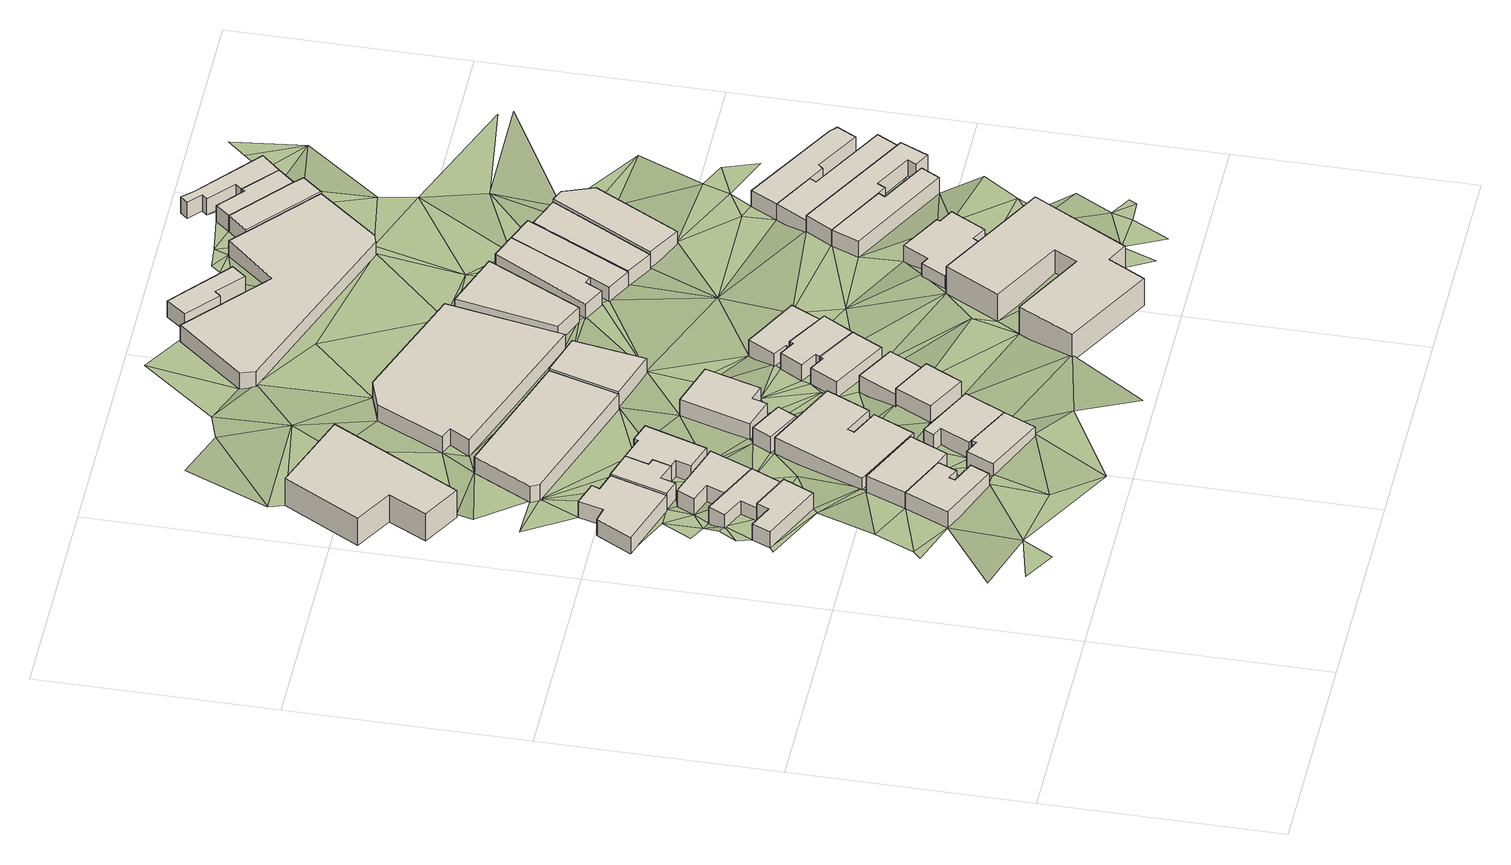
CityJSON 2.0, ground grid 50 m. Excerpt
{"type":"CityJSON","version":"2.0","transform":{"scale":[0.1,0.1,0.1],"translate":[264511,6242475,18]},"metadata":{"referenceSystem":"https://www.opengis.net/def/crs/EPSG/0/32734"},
"CityObjects":{
"building1":{"type":"Building","attributes":{"address":"14 Hilyard Street Woodstock Cape Town","building":"house","building:levels":1,"building_height":4.1,"plus_code":"4FRW3F93+F2G","ground_height":22.06,"roof_height":26.16},"geometry":[{"type":"Solid","lod":"1","boundaries":[[[[0,1,2,3]],[[1,4,5,2]],[[4,6,7,5]],[[6,8,9,7]],[[8,10,11,9]],[[10,0,3,11]],[[3,2,5,7,9,11]],[[10,8,6,4,1,0]]]]}]},
"building2":{"type":"Building","attributes":{"address":"19 Hilyard Street Woodstock Cape Town","building":"house","building:levels":1,"building_height":4.1,"plus_code":"4FRW3F93+93F","ground_height":23.76,"roof_height":27.86},"geometry":[{"type":"Solid","lod":"1","boundaries":[[[[12,13,14,15]],[[13,16,17,14]],[[16,18,19,17]],[[18,20,21,19]],[[20,22,23,21]],[[22,24,25,23]],[[24,26,27,25]],[[26,12,15,27]],[[15,14,17,19,21,23,25,27]],[[26,24,22,20,18,16,13,12]]]]}]},
"building3":{"type":"Building","attributes":{"address":"4 Hilyard Street Woodstock Cape Town","building":"house","building:levels":1,"building_height":4.1,"plus_code":"4FRW3F93+H2R","ground_height":20.46,"roof_height":24.56},"geometry":[{"type":"Solid","lod":"1","boundaries":[[[[28,29,30,31]],[[29,32,33,30]],[[32,34,35,33]],[[34,36,37,35]],[[36,38,39,37]],[[38,40,41,39]],[[40,42,43,41]],[[42,28,31,43]],[[31,30,33,35,37,39,41,43]],[[42,40,38,36,34,32,29,28]]]]}]},
"building4":{"type":"Building","attributes":{"address":"12 Hilyard Street Woodstock Cape Town","building":"house","building:levels":1,"building_height":4.1,"plus_code":"4FRW3F93+G25","ground_height":20.99,"roof_height":25.09},"geometry":[{"type":"Solid","lod":"1","boundaries":[[[[44,45,46,47]],[[45,48,49,46]],[[48,50,51,49]],[[50,52,53,51]],[[52,54,55,53]],[[54,56,57,55]],[[56,44,47,57]],[[47,46,49,51,53,55,57]],[[56,54,52,50,48,45,44]]]]}]},
"building5":{"type":"Building","attributes":{"address":"17 Hilyard Street Woodstock Cape Town","building":"house","building:levels":1,"building_height":4.1,"plus_code":"4FRW3F93+C34","ground_height":23.76,"roof_height":27.86},"geometry":[{"type":"Solid","lod":"1","boundaries":[[[[12,26,27,15]],[[26,58,59,27]],[[58,60,61,59]],[[60,62,63,61]],[[62,12,15,63]],[[15,27,59,61,63]],[[62,60,58,26,12]]]]}]},
"building6":{"type":"Building","attributes":{"address":"10 Hilyard Street Woodstock Cape Town","building":"house","building:levels":1,"building_height":4.1,"plus_code":"4FRW3F93+G3M","ground_height":20.89,"roof_height":24.99},"geometry":[{"type":"Solid","lod":"1","boundaries":[[[[64,65,66,67]],[[65,68,69,66]],[[68,70,71,69]],[[70,72,73,71]],[[72,74,75,73]],[[74,64,67,75]],[[67,66,69,71,73,75]],[[74,72,70,68,65,64]]]]}]},
"building7":{"type":"Building","attributes":{"address":"6 Hilyard Street Woodstock Cape Town","building":"house","building:levels":1,"building_height":4.1,"plus_code":"4FRW3F93+H3R","ground_height":20.89,"roof_height":24.99},"geometry":[{"type":"Solid","lod":"1","boundaries":[[[[76,77,78,79]],[[77,80,81,78]],[[80,82,83,81]],[[82,84,85,83]],[[84,86,87,85]],[[86,88,89,87]],[[88,90,91,89]],[[90,76,79,91]],[[79,78,81,83,85,87,89,91]],[[90,88,86,84,82,80,77,76]]]]}]},
"building8":{"type":"Building","attributes":{"address":"Roodebloem Road Woodstock Cape Town","building":"house","building:levels":1,"building_height":4.1,"plus_code":"4FRW3F93+84Q","ground_height":23.76,"roof_height":27.86},"geometry":[{"type":"Solid","lod":"1","boundaries":[[[[92,93,94,95]],[[93,96,97,94]],[[96,98,99,97]],[[98,100,101,99]],[[100,102,103,101]],[[102,92,95,103]],[[95,94,97,99,101,103]],[[102,100,98,96,93,92]]]]}]},
"building9":{"type":"Building","attributes":{"address":"230 Victoria Road Woodstock 7915 Cape Town","building":"retail","building:levels":2,"building_height":6.9,"plus_code":"4FRW3F93+Q26","ground_height":18.98,"roof_height":25.88},"geometry":[{"type":"Solid","lod":"1","boundaries":[[[[104,105,106,107]],[[105,108,109,106]],[[108,110,111,109]],[[110,112,113,111]],[[112,114,115,113]],[[114,104,107,115]],[[107,106,109,111,113,115]],[[114,112,110,108,105,104]]]]}]},
"building10":{"type":"Building","attributes":{"address":"15 Hilyard Street Woodstock Cape Town","building":"house","building:levels":1,"building_height":4.1,"plus_code":"4FRW3F93+F48","ground_height":22.06,"roof_height":26.16},"geometry":[{"type":"Solid","lod":"1","boundaries":[[[[116,117,118,119]],[[117,120,121,118]],[[120,122,123,121]],[[122,124,125,123]],[[124,126,127,125]],[[126,128,129,127]],[[128,130,131,129]],[[130,116,119,131]],[[119,118,121,123,125,127,129,131]],[[130,128,126,124,122,120,117,116]]]]}]},
"building11":{"type":"Building","attributes":{"address":"Roodebloem Road Woodstock Cape Town","building":"house","building:levels":1,"building_height":4.1,"plus_code":"4FRW3F93+956","ground_height":23.76,"roof_height":27.86},"geometry":[{"type":"Solid","lod":"1","boundaries":[[[[92,132,133,95]],[[132,134,135,133]],[[134,136,137,135]],[[136,138,139,137]],[[138,140,141,139]],[[140,93,94,141]],[[93,92,95,94]],[[95,133,135,137,139,141,94]],[[93,140,138,136,134,132,92]]]]}]},
"building12":{"type":"Building","attributes":{"address":"8 Hilyard Street Woodstock Cape Town","building":"house","building:levels":1,"building_height":4.1,"plus_code":"4FRW3F93+H3H","ground_height":20.89,"roof_height":24.99},"geometry":[{"type":"Solid","lod":"1","boundaries":[[[[76,90,91,79]],[[90,88,89,91]],[[88,86,87,89]],[[86,142,143,87]],[[142,144,145,143]],[[144,146,147,145]],[[146,148,149,147]],[[148,150,151,149]],[[150,152,153,151]],[[152,76,79,153]],[[79,91,89,87,143,145,147,149,151,153]],[[152,150,148,146,144,142,86,88,90,76]]]]}]},
"building13":{"type":"Building","attributes":{"building":"garage","building:levels":1,"building_height":4.1,"plus_code":"4FRW3F93+G44","ground_height":22.06,"roof_height":26.16},"geometry":[{"type":"Solid","lod":"1","boundaries":[[[[154,155,156,157]],[[155,158,159,156]],[[158,160,161,159]],[[160,154,157,161]],[[157,156,159,161]],[[160,158,155,154]]]]}]},
"building14":{"type":"Building","attributes":{"address":"1-5 Hilyard Street Woodstock 7915 Cape Town","building":"yes","building:levels":1,"building_height":4.1,"plus_code":"4FRW3F93+M46","ground_height":20.23,"roof_height":24.33},"geometry":[{"type":"Solid","lod":"1","boundaries":[[[[162,163,164,165]],[[163,166,167,164]],[[166,168,169,167]],[[168,170,171,169]],[[170,162,165,171]],[[165,164,167,169,171]],[[170,168,166,163,162]]]]}]},
"building15":{"type":"Building","attributes":{"address":"14 Roodebloem Road Woodstock Cape Town","building":"house","building:levels":1,"building_height":4.1,"plus_code":"4FRW3F93+C55","ground_height":24.52,"roof_height":28.62},"geometry":[{"type":"Solid","lod":"1","boundaries":[[[[172,173,174,175]],[[173,176,177,174]],[[176,178,179,177]],[[178,172,175,179]],[[175,174,177,179]],[[178,176,173,172]]]]}]},
"building16":{"type":"Building","attributes":{"address":"9 Hilyard Street Woodstock Cape Town","building":"house","building:levels":1,"building_height":4.1,"plus_code":"4FRW3F93+G5R","ground_height":21.46,"roof_height":25.56},"geometry":[{"type":"Solid","lod":"1","boundaries":[[[[180,181,182,183]],[[181,184,185,182]],[[184,186,187,185]],[[186,188,189,187]],[[188,190,191,189]],[[190,180,183,191]],[[183,182,185,187,189,191]],[[190,188,186,184,181,180]]]]}]},
"building17":{"type":"Building","attributes":{"address":"12 Roodebloem Road Woodstock Cape Town","building":"house","building:levels":1,"building_height":4.1,"plus_code":"4FRW3F93+C6C","ground_height":22.91,"roof_height":27.01},"geometry":[{"type":"Solid","lod":"1","boundaries":[[[[192,193,194,195]],[[193,196,197,194]],[[196,198,199,197]],[[198,192,195,199]],[[195,194,197,199]],[[198,196,193,192]]]]}]},
"building18":{"type":"Building","attributes":{"address":"Roodebloem Road Woodstock Cape Town","building":"house","building:levels":1,"building_height":4.1,"plus_code":"4FRW3F93+F64","ground_height":22.91,"roof_height":27.01},"geometry":[{"type":"Solid","lod":"1","boundaries":[[[[200,201,202,203]],[[201,204,205,202]],[[204,206,207,205]],[[206,208,209,207]],[[208,210,211,209]],[[210,200,203,211]],[[203,202,205,207,209,211]],[[210,208,206,204,201,200]]]]}]},
"building19":{"type":"Building","attributes":{"building":"yes","building:levels":1,"building_height":4.1,"plus_code":"4FRW3F93+J5Q","ground_height":20.75,"roof_height":24.85},"geometry":[{"type":"Solid","lod":"1","boundaries":[[[[212,213,214,215]],[[213,216,217,214]],[[216,218,219,217]],[[218,212,215,219]],[[215,214,217,219]],[[218,216,213,212]]]]}]},
"building20":{"type":"Building","attributes":{"address":"Roodebloem Road Woodstock Cape Town","building":"house","building:levels":1,"building_height":4.1,"plus_code":"4FRW3F93+F6Q","ground_height":22.91,"roof_height":27.01},"geometry":[{"type":"Solid","lod":"1","boundaries":[[[[200,220,221,203]],[[220,222,223,221]],[[222,224,225,223]],[[224,226,227,225]],[[226,228,229,227]],[[228,230,231,229]],[[230,201,202,231]],[[201,200,203,202]],[[203,221,223,225,227,229,231,202]],[[201,230,228,226,224,222,220,200]]]]}]},
"building21":{"type":"Building","attributes":{"address":"Victoria Road Woodstock Cape Town","building":"retail","building:levels":1,"building_height":4.1,"plus_code":"4FRW3F93+P5F","ground_height":19.88,"roof_height":23.98},"geometry":[{"type":"Solid","lod":"1","boundaries":[[[[232,233,234,235]],[[233,236,237,234]],[[236,238,239,237]],[[238,240,241,239]],[[240,242,243,241]],[[242,244,245,243]],[[244,232,235,245]],[[235,234,237,239,241,243,245]],[[244,242,240,238,236,233,232]]]]}]},
"building22":{"type":"Building","attributes":{"address":"Roodebloem Road Woodstock Cape Town","building":"house","building:levels":1,"building_height":4.1,"plus_code":"4FRW3F93+G76","ground_height":21.46,"roof_height":25.56},"geometry":[{"type":"Solid","lod":"1","boundaries":[[[[246,247,248,249]],[[247,250,251,248]],[[250,252,253,251]],[[252,254,255,253]],[[254,256,257,255]],[[256,246,249,257]],[[249,248,251,253,255,257]],[[256,254,252,250,247,246]]]]}]},
"building23":{"type":"Building","attributes":{"address":"Roodebloem Studios 23-27 Roodebloem Road Woodstock Cape Town","building":"yes","building:levels":2,"building_height":6.9,"plus_code":"4FRW3F93+89W","ground_height":25.19,"roof_height":32.09},"geometry":[{"type":"Solid","lod":"1","boundaries":[[[[258,259,260,261]],[[259,262,263,260]],[[262,264,265,263]],[[264,266,267,265]],[[266,268,269,267]],[[268,270,271,269]],[[270,272,273,271]],[[272,274,275,273]],[[274,276,277,275]],[[276,258,261,277]],[[261,260,263,265,267,269,271,273,275,277]],[[276,274,272,270,268,266,264,262,259,258]]]]}]},
"building24":{"type":"Building","attributes":{"address":"242 Victoria Road Woodstock 7915 Cape Town","building":"retail","building:levels":1,"building_height":4.1,"plus_code":"4FRW3F93+P73","ground_height":20.34,"roof_height":24.44},"geometry":[{"type":"Solid","lod":"1","boundaries":[[[[278,279,280,281]],[[279,282,283,280]],[[282,284,285,283]],[[284,278,281,285]],[[281,280,283,285]],[[284,282,279,278]]]]}]},
"building25":{"type":"Building","attributes":{"address":"Roodebloem Road Woodstock Cape Town","building":"house","building:levels":1,"building_height":4.1,"plus_code":"4FRW3F93+C98","ground_height":23.87,"roof_height":27.97},"geometry":[{"type":"Solid","lod":"1","boundaries":[[[[286,287,288,289]],[[287,290,291,288]],[[290,292,293,291]],[[292,294,295,293]],[[294,296,297,295]],[[296,298,299,297]],[[298,300,301,299]],[[300,302,303,301]],[[302,304,305,303]],[[304,286,289,305]],[[289,288,291,293,295,297,299,301,303,305]],[[304,302,300,298,296,294,292,290,287,286]]]]}]},
"building26":{"type":"Building","attributes":{"address":"Victoria Road Woodstock 7915 Cape Town","building":"retail","building:levels":1,"building_height":4.1,"plus_code":"4FRW3F93+M8R","ground_height":20.34,"roof_height":24.44},"geometry":[{"type":"Solid","lod":"1","boundaries":[[[[306,307,308,309]],[[307,310,311,308]],[[310,312,313,311]],[[312,314,315,313]],[[314,316,317,315]],[[316,306,309,317]],[[309,308,311,313,315,317]],[[316,314,312,310,307,306]]]]}]},
"building27":{"type":"Building","attributes":{"address":"107 Devon Street Woodstock Cape Town","building":"house","building:levels":1,"building_height":4.1,"plus_code":"4FRW3F93+W6G","ground_height":18.57,"roof_height":22.67},"geometry":[{"type":"Solid","lod":"1","boundaries":[[[[318,319,320,321]],[[319,322,323,320]],[[322,324,325,323]],[[324,326,327,325]],[[326,328,329,327]],[[328,318,321,329]],[[321,320,323,325,327,329]],[[328,326,324,322,319,318]]]]}]},
"building28":{"type":"Building","attributes":{"address":"Balmoral 189 Victoria Road Woodstock 7915 Cape Town","building":"supermarket","building:levels":1,"building_height":4.1,"plus_code":"4FRW3F93+V7C","ground_height":18.32,"roof_height":22.42},"geometry":[{"type":"Solid","lod":"1","boundaries":[[[[330,331,332,333]],[[331,334,335,332]],[[334,336,337,335]],[[336,338,339,337]],[[338,340,341,339]],[[340,342,343,341]],[[342,344,345,343]],[[344,346,347,345]],[[346,330,333,347]],[[333,332,335,337,339,341,343,345,347]],[[346,344,342,340,338,336,334,331,330]]]]}]},
"building29":{"type":"Building","attributes":{"address":"Victoria Road Woodstock 7915 Cape Town","building":"yes","building:levels":1,"building_height":4.1,"plus_code":"4FRW3F93+M8P","ground_height":20.34,"roof_height":24.44},"geometry":[{"type":"Solid","lod":"1","boundaries":[[[[306,316,317,309]],[[316,348,349,317]],[[348,350,351,349]],[[350,352,353,351]],[[352,354,355,353]],[[354,306,309,355]],[[309,317,349,351,353,355]],[[354,352,350,348,316,306]]]]}]},
"building30":{"type":"Building","attributes":{"address":"Victoria Road 7915 Woodstock, Cape Town","building":"yes","building:levels":1,"building_height":4.1,"plus_code":"4FRW3F93+M96","ground_height":20.5,"roof_height":24.6},"geometry":[{"type":"Solid","lod":"1","boundaries":[[[[356,357,358,359]],[[357,360,361,358]],[[360,362,363,361]],[[362,356,359,363]],[[359,358,361,363]],[[362,360,357,356]]]]}]},
"building31":{"type":"Building","attributes":{"address":"17 Roodebloem Road Woodstock 7915 Cape Town","building":"house","building:levels":1,"building_height":4.1,"plus_code":"4FRW3F93+FC4","ground_height":23.73,"roof_height":27.83},"geometry":[{"type":"Solid","lod":"1","boundaries":[[[[364,365,366,367]],[[365,368,369,366]],[[368,370,371,369]],[[370,372,373,371]],[[372,374,375,373]],[[374,364,367,375]],[[367,366,369,371,373,375]],[[374,372,370,368,365,364]]]]}]},
"building32":{"type":"Building","attributes":{"address":"KFC 254 Victoria Road Woodstock 7925 Cape Town Western Cape","building":"retail","building:levels":1,"amenity":"fast_food","building_height":4.1,"plus_code":"4FRW3F93+J9W","ground_height":21.2,"roof_height":25.3},"geometry":[{"type":"Solid","lod":"1","boundaries":[[[[376,377,378,379]],[[377,380,381,378]],[[380,382,383,381]],[[382,384,385,383]],[[384,376,379,385]],[[379,378,381,383,385]],[[384,382,380,377,376]]]]}]},
"building33":{"type":"Building","attributes":{"address":"15 Roodebloem Road 7915 Woodstock, Cape Town","building":"house","building:levels":1,"building_height":4.1,"plus_code":"4FRW3F93+FCP","ground_height":23.73,"roof_height":27.83},"geometry":[{"type":"Solid","lod":"1","boundaries":[[[[386,364,367,387]],[[364,374,375,367]],[[374,388,389,375]],[[388,390,391,389]],[[390,392,393,391]],[[392,394,395,393]],[[394,396,397,395]],[[396,398,399,397]],[[398,386,387,399]],[[387,367,375,389,391,393,395,397,399]],[[398,396,394,392,390,388,374,364,386]]]]}]},
"building34":{"type":"Building","attributes":{"address":"13 Roodebloem Road Woodstock 7915 Cape Town","building":"house","building:levels":1,"building_height":4.1,"plus_code":"4FRW3F93+FFR","ground_height":22.52,"roof_height":26.62},"geometry":[{"type":"Solid","lod":"1","boundaries":[[[[400,401,402,403]],[[401,404,405,402]],[[404,406,407,405]],[[406,408,409,407]],[[408,410,411,409]],[[410,400,403,411]],[[403,402,405,407,409,411]],[[410,408,406,404,401,400]]]]}]},
"building35":{"type":"Building","attributes":{"address":"11 Roodebloem Road Woodstock 7915 Cape Town","building":"house","building:levels":1,"building_height":4.1,"plus_code":"4FRW3F93+GFJ","ground_height":22.52,"roof_height":26.62},"geometry":[{"type":"Solid","lod":"1","boundaries":[[[[412,400,403,413]],[[400,410,411,403]],[[410,414,415,411]],[[414,416,417,415]],[[416,418,419,417]],[[418,420,421,419]],[[420,422,423,421]],[[422,412,413,423]],[[413,403,411,415,417,419,421,423]],[[422,420,418,416,414,410,400,412]]]]}]},
"building36":{"type":"Building","attributes":{"address":"78 Greatmore Street Woodstock Cape Town","building":"house","building:levels":1,"building_height":4.1,"plus_code":"4FRW3F93+V9R","ground_height":18.76,"roof_height":22.86},"geometry":[{"type":"Solid","lod":"1","boundaries":[[[[424,425,426,427]],[[425,428,429,426]],[[428,430,431,429]],[[430,432,433,431]],[[432,424,427,433]],[[427,426,429,431,433]],[[432,430,428,425,424]]]]}]},
"building37":{"type":"Building","attributes":{"address":"76 Greatmore Street Woodstock Cape Town","building":"house","building:levels":1,"building_height":4.1,"plus_code":"4FRW3F93+W94","ground_height":18.76,"roof_height":22.86},"geometry":[{"type":"Solid","lod":"1","boundaries":[[[[428,434,435,429]],[[434,436,437,435]],[[436,438,439,437]],[[438,440,441,439]],[[440,430,431,441]],[[430,428,429,431]],[[429,435,437,439,441,431]],[[430,440,438,436,434,428]]]]}]},
"building38":{"type":"Building","attributes":{"address":"74 Greatmore Street Woodstock Cape Town","building":"house","building:levels":1,"building_height":4.1,"plus_code":"4FRW3F93+W9P","ground_height":18.76,"roof_height":22.86},"geometry":[{"type":"Solid","lod":"1","boundaries":[[[[434,442,443,435]],[[442,444,445,443]],[[444,446,447,445]],[[446,448,449,447]],[[448,450,451,449]],[[450,452,453,451]],[[452,454,455,453]],[[454,436,437,455]],[[436,434,435,437]],[[435,443,445,447,449,451,453,455,437]],[[436,454,452,450,448,446,444,442,434]]]]}]},
"terrain1":{"type":"TINRelief","geometry":[{"type":"CompositeSurface","lod":"1","boundaries":[[[456,457,458]],[[456,13,459]],[[460,13,461]],[[12,462,461]],[[461,13,12]],[[463,13,456]],[[464,465,466]],[[467,456,468]],[[467,463,456]],[[469,470,471]],[[471,472,469]],[[473,474,470]],[[470,474,471]],[[462,12,62]],[[465,464,10]],[[475,472,471]],[[462,62,464]],[[476,475,477]],[[475,471,48]],[[478,471,474]],[[479,477,480]],[[481,475,48]],[[463,467,482]],[[475,481,477]],[[20,24,22]],[[464,483,10]],[[24,20,18]],[[464,62,483]],[[48,484,481]],[[481,480,477]],[[463,482,18]],[[467,468,485]],[[484,74,481]],[[70,480,481]],[[467,485,482]],[[24,18,58]],[[10,483,486]],[[98,18,482]],[[58,26,24]],[[486,0,10]],[[487,34,488]],[[480,70,82]],[[58,18,98]],[[62,60,483]],[[487,488,489]],[[488,34,32]],[[82,70,144]],[[0,486,490]],[[140,58,98]],[[32,491,77]],[[96,140,98]],[[86,84,82]],[[32,77,488]],[[136,58,140]],[[140,96,93]],[[483,116,486]],[[82,144,86]],[[60,492,483]],[[70,68,144]],[[468,493,485]],[[136,60,58]],[[494,166,495]],[[489,166,494]],[[116,490,486]],[[488,77,76]],[[496,136,140]],[[86,144,142]],[[60,136,134]],[[492,60,134]],[[144,68,146]],[[116,155,490]],[[154,68,490]],[[76,150,488]],[[490,155,154]],[[493,497,485]],[[134,176,492]],[[68,154,146]],[[495,166,240]],[[76,152,150]],[[126,124,498]],[[116,499,155]],[[498,492,176]],[[146,154,500]],[[176,134,501]],[[126,498,502]],[[495,240,503]],[[150,212,488]],[[504,505,104]],[[506,500,154]],[[498,176,173]],[[146,500,180]],[[501,497,178]],[[116,507,499]],[[166,244,240]],[[173,502,498]],[[148,146,180]],[[493,508,497]],[[178,176,501]],[[508,493,509]],[[506,510,500]],[[506,499,507]],[[244,242,240]],[[511,505,512]],[[508,178,497]],[[150,148,212]],[[502,173,196]],[[104,503,504]],[[208,507,502]],[[513,510,506]],[[502,196,208]],[[218,244,166]],[[513,506,507]],[[504,512,505]],[[180,212,148]],[[514,510,515]],[[503,240,238]],[[513,515,510]],[[513,507,208]],[[206,513,208]],[[206,515,513]],[[172,178,276]],[[210,208,196]],[[504,503,238]],[[228,515,206]],[[276,178,508]],[[516,212,180]],[[517,180,190]],[[228,226,515]],[[210,196,193]],[[228,206,230]],[[204,201,206]],[[190,515,518]],[[206,201,230]],[[517,516,180]],[[226,518,515]],[[519,512,504]],[[504,238,236]],[[172,520,193]],[[521,244,218]],[[520,172,276]],[[190,250,517]],[[226,222,518]],[[222,226,224]],[[250,190,518]],[[520,210,193]],[[522,518,222]],[[517,250,516]],[[504,523,519]],[[523,504,236]],[[520,276,270]],[[210,268,524]],[[519,523,340]],[[210,520,268]],[[525,270,276]],[[521,218,216]],[[519,340,526]],[[527,524,528]],[[268,520,270]],[[529,516,250]],[[523,236,530]],[[216,516,531]],[[268,528,524]],[[527,528,532]],[[270,525,533]],[[534,535,536]],[[521,216,537]],[[250,532,529]],[[530,236,538]],[[521,537,539]],[[540,531,516]],[[537,216,531]],[[529,541,516]],[[538,521,539]],[[526,340,542]],[[540,516,541]],[[268,543,528]],[[544,543,268]],[[268,545,544]],[[536,546,547]],[[278,538,539]],[[548,532,528]],[[528,543,286]],[[549,528,286]],[[550,286,543]],[[530,551,523]],[[532,552,529]],[[529,553,541]],[[554,545,268]],[[554,536,547]],[[537,531,307]],[[540,541,555]],[[528,549,548]],[[555,556,540]],[[547,557,558]],[[559,542,324]],[[560,538,278]],[[545,561,562]],[[377,553,529]],[[322,559,324]],[[532,548,552]],[[563,561,545]],[[538,551,530]],[[564,547,558]],[[286,565,549]],[[284,537,307]],[[563,545,554]],[[542,566,324]],[[554,547,564]],[[529,567,377]],[[560,278,284]],[[568,561,563]],[[326,324,569]],[[558,570,564]],[[529,552,400]],[[565,571,568]],[[551,538,560]],[[566,569,324]],[[529,572,567]],[[563,554,573]],[[284,307,560]],[[574,564,570]],[[575,554,564]],[[573,568,563]],[[565,368,549]],[[572,529,400]],[[575,576,554]],[[569,566,577]],[[560,307,306]],[[576,573,554]],[[565,568,368]],[[578,577,566]],[[568,573,579]],[[551,560,580]],[[581,582,583]],[[577,578,584]],[[568,579,368]],[[572,585,567]],[[578,586,584]],[[400,412,572]],[[582,581,370]],[[587,560,306]],[[588,357,589]],[[580,560,587]],[[586,578,590]],[[392,591,582]],[[567,592,593]],[[585,572,412]],[[394,582,370]],[[567,585,594]],[[306,588,595]],[[594,592,567]],[[590,578,432]],[[596,597,410]],[[430,590,432]],[[595,588,589]],[[587,306,595]],[[595,589,598]],[[590,430,440]],[[580,587,599]],[[585,600,594]],[[599,601,580]],[[593,592,602]],[[600,585,603]],[[602,598,593]],[[602,592,594]],[[604,440,605]],[[606,601,599]],[[607,452,604]],[[595,598,608]],[[609,606,610]],[[611,587,595]],[[612,606,599]],[[612,610,606]],[[610,612,613]],[[613,612,614]],[[614,612,615]]]}]}
},
"vertices":[
[278,651,41],[196,689,41],[196,689,82],[278,651,82],[184,663,41],[184,663,82],[133,686,41],[133,686,82],[116,647,41],[116,647,82],[248,587,41],[248,587,82],
[263,407,58],[221,315,58],[221,315,99],[263,407,99],[350,257,58],[350,257,99],[369,297,58],[369,297,99],[319,319,58],[319,319,99],[324,331,58],[324,331,99],[347,321,58],[347,321,99],[365,361,58],[365,361,99],
[244,989,25],[201,1002,25],[201,1002,66],[244,989,66],[208,1019,25],[208,1019,66],[155,1036,25],[155,1036,66],[140,983,25],[140,983,66],[109,990,25],[109,990,66],[66,915,25],[66,915,66],[206,870,25],[206,870,66],
[311,721,30],[229,759,30],[229,759,71],[311,721,71],[180,782,30],[180,782,71],[163,746,30],[163,746,71],[210,724,30],[210,724,71],[196,689,30],[196,689,71],[278,651,30],[278,651,71],
[395,350,58],[395,350,99],[432,429,58],[432,429,99],[298,491,58],[298,491,99],
[229,759,29],[311,721,29],[311,721,70],[229,759,70],[349,810,29],[349,810,70],[220,852,29],[220,852,70],[200,814,29],[200,814,70],[245,798,29],[245,798,70],
[303,971,29],[244,989,29],[244,989,70],[303,971,70],[206,870,29],[206,870,70],[241,859,29],[241,859,70],[251,890,29],[251,890,70],[290,877,29],[290,877,70],[302,916,29],[302,916,70],[287,921,29],[287,921,70],
[538,263,58],[443,310,58],[443,310,99],[538,263,99],[438,299,58],[438,299,99],[408,313,58],[408,313,99],[380,255,58],[380,255,99],[506,195,58],[506,195,99],
[101,1608,10],[8,1446,10],[8,1446,79],[101,1608,79],[90,1399,10],[90,1399,79],[46,1318,10],[46,1318,79],[128,1272,10],[128,1272,79],[280,1544,10],[280,1544,79],
[399,692,41],[309,501,41],[309,501,82],[399,692,82],[463,429,41],[463,429,82],[504,515,41],[504,515,82],[444,543,41],[444,543,82],[450,557,41],[450,557,82],[514,527,41],[514,527,82],[557,618,41],[557,618,82],
[580,348,58],[580,348,99],[457,408,58],[457,408,99],[445,385,58],[445,385,99],[466,375,58],[466,375,99],[435,313,58],[435,313,99],
[308,872,29],[308,872,70],[297,839,29],[297,839,70],[356,819,29],[356,819,70],[400,950,29],[400,950,70],[357,964,29],[357,964,70],[354,955,29],[354,955,70],
[420,740,41],[399,700,41],[399,700,82],[420,740,82],[470,663,41],[470,663,82],[491,703,41],[491,703,82],
[493,1020,22],[537,1167,22],[537,1167,63],[493,1020,63],[253,1261,22],[253,1261,63],[186,1137,22],[186,1137,63],[195,1119,22],[195,1119,63],
[646,439,65],[561,483,65],[561,483,106],[646,439,106],[521,406,65],[521,406,106],[606,362,65],[606,362,106],
[484,897,35],[437,748,35],[437,748,76],[484,897,76],[504,727,35],[504,727,76],[514,759,35],[514,759,76],[548,749,35],[548,749,76],[584,866,35],[584,866,76],
[646,439,49],[688,518,49],[688,518,90],[646,439,90],[604,564,49],[604,564,90],[561,483,49],[561,483,90],
[731,601,49],[646,650,49],[646,650,90],[731,601,90],[642,643,49],[642,643,90],[609,661,49],[609,661,90],[577,603,49],[577,603,90],[696,537,49],[696,537,90],
[493,1020,28],[603,986,28],[603,986,68],[493,1020,68],[629,1139,28],[629,1139,68],[537,1167,28],[537,1167,68],
[769,665,49],[769,665,90],[680,717,49],[680,717,90],[675,709,49],[675,709,90],[643,727,49],[643,727,90],[615,680,49],[615,680,90],[651,659,49],[651,659,90],
[654,1157,19],[701,1406,19],[701,1406,60],[654,1157,60],[441,1499,19],[441,1499,60],[375,1476,19],[375,1476,60],[303,1335,19],[303,1335,60],[330,1324,19],[330,1324,60],[304,1281,19],[304,1281,60],
[769,665,35],[805,736,35],[805,736,76],[769,665,76],[686,799,35],[686,799,76],[654,742,35],[654,742,76],[683,724,35],[683,724,76],[680,717,35],[680,717,76],
[746,168,72],[938,62,72],[938,62,141],[746,168,141],[982,140,72],[982,140,141],[1027,117,72],[1027,117,141],[1141,317,72],[1141,317,141],[901,448,72],[901,448,141],[837,333,72],[837,333,141],[990,249,72],[990,249,141],[964,201,72],[964,201,141],[808,285,72],[808,285,141],
[714,1388,23],[670,1174,23],[670,1174,64],[714,1388,64],[734,1145,23],[734,1145,64],[839,1344,23],[839,1344,64],
[996,551,59],[966,497,59],[966,497,100],[996,551,100],[949,506,59],[949,506,100],[920,455,59],[920,455,100],[1028,396,59],[1028,396,100],[1042,421,59],[1042,421,100],[1073,404,59],[1073,404,100],[1114,478,59],[1114,478,100],[1082,495,59],[1082,495,100],[1085,502,59],[1085,502,100],
[917,1315,23],[862,1336,23],[862,1336,64],[917,1315,64],[746,1134,23],[746,1134,64],[792,1111,23],[792,1111,64],[811,1147,23],[811,1147,64],[827,1141,23],[827,1141,64],
[748,1836,6],[622,1942,6],[622,1942,47],[748,1836,47],[589,1901,6],[589,1901,47],[656,1843,6],[656,1843,47],[667,1855,6],[667,1855,47],[723,1806,6],[723,1806,47],
[1001,1709,3],[859,1831,3],[859,1831,44],[1001,1709,44],[827,1859,3],[827,1859,44],[731,1755,3],[731,1755,44],[558,1904,3],[558,1904,44],[438,1764,3],[438,1764,44],[448,1732,3],[448,1732,44],[876,1576,3],[876,1576,44],[897,1583,3],[897,1583,44],
[805,1099,23],[805,1099,64],[858,1071,23],[858,1071,64],[968,1281,23],[968,1281,64],[974,1293,23],[974,1293,64],
[1036,1255,25],[968,1281,25],[968,1281,66],[1036,1255,66],[858,1071,25],[858,1071,66],[915,1039,25],[915,1039,66],
[1018,698,57],[993,639,57],[993,639,98],[1018,698,98],[1213,522,57],[1213,522,98],[1235,561,57],[1235,561,98],[1136,615,57],[1136,615,98],[1144,629,57],[1144,629,98],
[1036,1255,32],[915,1039,32],[915,1039,73],[1036,1255,73],[986,999,32],[986,999,73],[1086,1179,32],[1086,1179,73],[1062,1244,32],[1062,1244,73],
[1051,755,57],[1051,755,98],[1163,619,57],[1163,619,98],[1172,636,57],[1172,636,98],[1253,592,57],[1253,592,98],[1243,573,57],[1243,573,98],[1275,556,57],[1275,556,98],[1303,615,57],[1303,615,98],
[1088,821,45],[1051,755,45],[1051,755,86],[1088,821,86],[1303,615,45],[1303,615,86],[1332,667,45],[1332,667,86],[1169,758,45],[1169,758,86],[1177,772,45],[1177,772,86],
[1119,877,45],[1119,877,86],[1211,753,45],[1211,753,86],[1220,762,45],[1220,762,86],[1317,708,45],[1317,708,86],[1339,748,45],[1339,748,86],[1325,761,45],[1325,761,86],
[1001,1709,8],[1036,1750,8],[1036,1750,49],[1001,1709,49],[1019,1767,8],[1019,1767,49],[896,1872,8],[896,1872,49],[859,1831,8],[859,1831,49],
[1050,1802,8],[1050,1802,49],[979,1863,8],[979,1863,49],[975,1856,8],[975,1856,49],[921,1902,8],[921,1902,49],
[1087,1841,8],[1087,1841,49],[957,1951,8],[957,1951,49],[934,1975,8],[934,1975,49],[919,1959,8],[919,1959,49],[947,1935,8],[947,1935,49],[937,1924,8],[937,1924,49],[991,1877,8],[991,1877,49],
[196,160,71],[90,135,71],[159,95,71],[58,204,71],[122,350,57],[138,366,57],[177,450,57],[350,257,73],[237,577,41],[116,647,42],[105,639,42],[339,135,73],[415,37,73],[123,716,42],[133,686,42],[163,746,42],[145,753,42],[184,663,42],[196,689,42],[162,789,30],[128,807,30],[162,870,30],[210,724,42],[66,915,30],[206,870,30],[200,814,30],[380,255,73],[309,501,58],[229,759,41],[506,195,81],[339,635,41],[90,1140,25],[195,1119,25],[186,1137,25],[311,721,41],[201,1002,30],[463,429,58],[588,135,81],[111,1236,25],[128,1272,18],[466,375,65],[538,263,65],[504,515,49],[470,663,49],[437,748,41],[580,348,65],[514,527,49],[280,1544,11],[339,1640,11],[90,1640,10],[491,703,49],[557,618,49],[746,168,88],[625,5,98],[504,727,49],[179,1821,1],[286,1781,3],[588,635,49],[514,759,49],[548,749,49],[603,986,35],[588,890,35],[654,742,49],[344,1800,3],[837,385,72],[654,1157,28],[683,724,49],[448,1732,11],[731,601,56],[964,201,87],[469,1957,6],[769,665,56],[837,635,56],[837,890,43],[588,1640,13],[746,1134,32],[805,736,56],[990,249,87],[982,140,87],[938,62,88],[1027,117,87],[734,1145,32],[701,1406,21],[670,1174,28],[792,1111,32],[805,1099,32],[558,1904,6],[949,506,72],[920,455,72],[1028,396,73],[1057,61,87],[1086,135,87],[1018,698,59],[993,639,59],[966,497,73],[876,1576,16],[1051,755,59],[858,1071,32],[1141,317,73],[827,1141,32],[811,1147,32],[1127,50,87],[1170,129,87],[588,1890,6],[837,1390,23],[1073,404,73],[1042,421,73],[1086,385,73],[1184,173,87],[1085,502,73],[731,1755,16],[986,999,45],[1114,478,73],[723,1806,8],[1221,131,86],[1082,495,73],[1086,890,45],[1209,365,73],[1230,148,86],[1229,253,86],[1183,320,73],[748,1836,8],[827,1859,8],[1262,442,72],[897,1583,16],[1136,615,59],[1163,619,59],[1144,629,59],[772,1865,8],[1149,925,45],[787,1885,8],[1054,1525,19],[974,1293,25],[1036,1255,33],[837,1890,8],[1172,636,59],[1086,1140,33],[1086,1179,33],[1169,982,45],[1086,1390,25],[1169,758,59],[1211,753,57],[1062,1244,33],[1039,1604,19],[1226,957,44],[1001,1709,19],[1245,1126,32],[1252,884,44],[979,1863,11],[975,1856,11],[1036,1750,19],[991,1877,11],[1335,1390,27],[1019,1767,11],[1050,1802,11],[1321,1419,27],[1178,1768,11],[1087,1841,11],[1124,1884,11],[1158,1923,11]
]}
